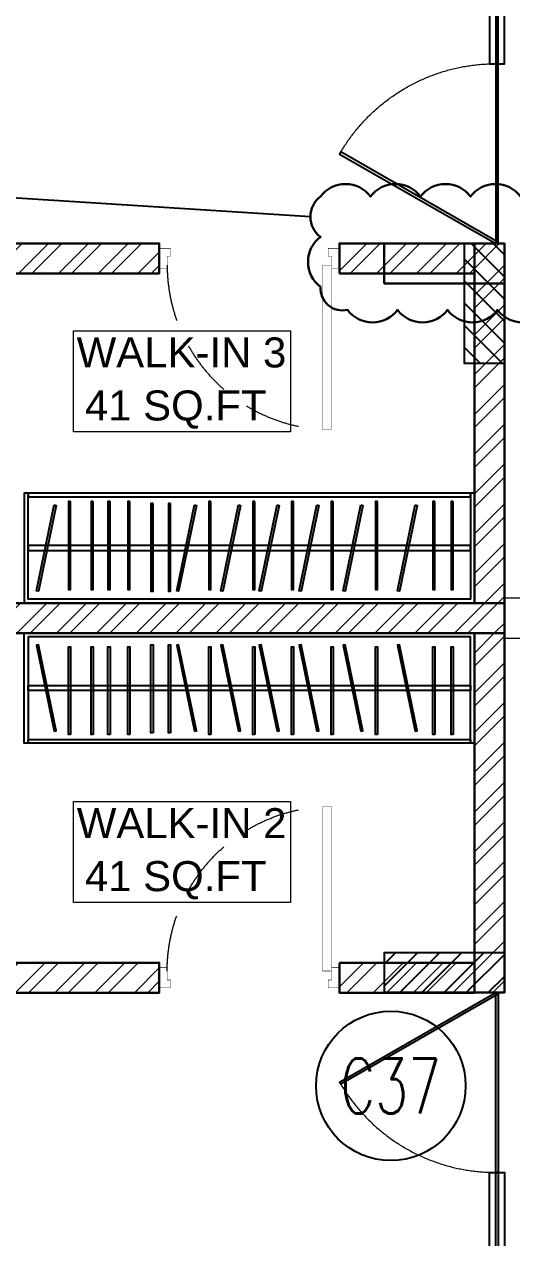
# Model space of a CAD drawing. Header units: inches. Extents: x 16106347 to 16308397, y -515360 to -420631.
# Drawn here: x 16159735 to 16162172, y -485699 to -479631 of the extents above; entities that cross this region are included whole.
import ezdxf
from ezdxf.enums import TextEntityAlignment as Align

# ---------------------------------------------------------------- set-up
doc = ezdxf.new("R2010")
doc.units = ezdxf.units.IN
doc.header["$LTSCALE"] = 1000
doc.header["$MEASUREMENT"] = 0
doc.linetypes.add('DASHED2', pattern=[0.375, 0.25, -0.125])
doc.linetypes.add('HIDDEN', pattern=[0.375, 0.25, -0.125])
for name, color, linetype, lineweight in [('$TD_AUDIT_GENERATED_(12FAFF)', 37, 'Continuous', 20), ('col', 1, 'Continuous', 35), ('Dimension', 18, 'Continuous', 5), ('DOOR', 251, 'Continuous', 20), ('GLASS', 140, 'Continuous', 25), ('HA', 253, 'Continuous', 5), ('HIDDEN', 253, 'HIDDEN', 9), ('WALL', 7, 'Continuous', 30)]:
    doc.layers.add(name, color=color, linetype=linetype, lineweight=lineweight)
for name, color, linetype in [('00', 252, 'Continuous'), ('DIEN HOA', 111, 'Continuous'), ('FURINTURE', 37, 'Continuous'), ('S-COLUMN', 1, 'Continuous'), ('S-COLUMN CIRCLE', 9, 'Continuous'), ('S-COLUMN HATCH', 8, 'Continuous'), ('S-COLUMN NO', 2, 'Continuous'), ('TEXT', 7, 'Continuous')]:
    doc.layers.add(name, color=color, linetype=linetype)
doc.styles.add('ARIAL', font='ARIALN.TTF')
doc.styles.add('ROMANS', font='simplex.shx', dxfattribs={"width": 0.7})
doc.dimstyles.new('dim100', dxfattribs={"dimtxt": 250, "dimasz": 250, "dimexe": 200, "dimexo": 200, "dimgap": 100, "dimtad": 1, "dimdec": 0, "dimzin": 0, "dimdsep": 46, "dimtxsty": 'ROMANS', "dimcen": 0, "dimclrd": 5, "dimclre": 5, "dimclrt": 4, "dimadec": 0, "dimazin": 0, "dimtfac": 1, "dimtdec": 0, "dimtix": 1, "dimtofl": 0, "dimtmove": 2, "dimatfit": 3, "dimfxl": 0, "dimtolj": 1, "dimtzin": 0, "dimlwd": -1, "dimlwe": -1, "dimarcsym": 0})
pattern_1 = [(45, (20506.6113, 338131.157), (-3.97747564, 3.97747564), []), (45, (20509.263, 338131.157), (-3.97747564, 3.97747564), [])]

# ---------------------------------------------------------------- blocks, each defined once
blk = doc.blocks.new('GLASSFACADE')
at = {"layer": 'DOOR', "linetype": 'DASHED2'}
blk.add_arc((356622.85, -8738.37), 35.97, 209.851, 270.7966, dxfattribs=at)
at = {"layer": 'FURINTURE', "color": 7}
blk.add_lwpolyline([(356621.6, -8774.34), (356624.6, -8774.34), (356624.6, -8906.4), (356621.6, -8906.4)], close=True, dxfattribs=at)
at = {"layer": 'GLASS'}
for points in [[(356622.85, -8738.37), (356623.1, -8738.8), (356591.9, -8756.71), (356591.65, -8756.27)], [(356622.85, -8738.37), (356623.35, -8738.37), (356623.35, -8774.34), (356622.85, -8774.34)], [(356622.85, -8774.34), (356623.35, -8774.34), (356623.35, -8906.4), (356622.85, -8906.4)]]:
    blk.add_lwpolyline(points, close=True, dxfattribs=at)
blk = doc.blocks.new('tuu65u')
at = {"layer": 'FURINTURE', "color": 250, "elevation": 0}
for points in [[(9.92, -21.04), (9.11, -21.04), (9.11, 2.96), (107.29, 2.96), (107.29, -21.04), (106.47, -21.04), (106.47, 2.14), (9.92, 2.14)], [(9.92, -20.22), (106.47, -20.22), (106.47, 2.14), (9.92, 2.14)], [(106.47, -9.58), (9.92, -9.58), (9.92, -8.49), (106.47, -8.49)], [(106.47, -21.04), (9.92, -21.04), (9.92, -20.22), (106.47, -20.22)]]:
    blk.add_lwpolyline(points, close=True, dxfattribs=at)
at = {"layer": 'FURINTURE', "color": 250}
for points in [[(15.63, -18.45), (16.06, -18.36), (12.18, 0.39), (11.76, 0.3), (15.63, -18.45)], [(37.18, -18.79), (36.74, -18.79), (36.74, 0.39), (37.18, 0.39), (37.18, -18.79)], [(40.99, -18.79), (40.55, -18.79), (40.55, 0.39), (40.99, 0.39), (40.99, -18.79)], [(46.22, -18.45), (46.65, -18.36), (42.77, 0.39), (42.35, 0.3), (46.22, -18.45)], [(49.8, -19.19), (49.37, -19.19), (49.37, 0), (49.8, 0), (49.8, -19.19)], [(55.83, -18.45), (56.25, -18.36), (52.38, 0.39), (51.95, 0.3), (55.83, -18.45)], [(64.25, -18.45), (64.68, -18.36), (60.8, 0.39), (60.37, 0.3), (64.25, -18.45)], [(72.93, -18.45), (73.36, -18.36), (69.48, 0.39), (69.05, 0.3), (72.93, -18.45)], [(76.51, -19.19), (76.07, -19.19), (76.07, 0), (76.51, 0), (76.51, -19.19)], [(82.54, -18.45), (82.96, -18.36), (79.09, 0.39), (78.66, 0.3), (82.54, -18.45)], [(94.38, -18.45), (94.81, -18.36), (90.93, 0.39), (90.51, 0.3), (94.38, -18.45)], [(19.21, -19.19), (18.78, -19.19), (18.78, 0), (19.21, 0), (19.21, -19.19)], [(24.11, -19.19), (23.67, -19.19), (23.67, 0), (24.11, 0), (24.11, -19.19)], [(27.8, -19.19), (27.36, -19.19), (27.36, 0), (27.8, 0), (27.8, -19.19)], [(32.1, -19.19), (31.67, -19.19), (31.67, 0), (32.1, 0), (32.1, -19.19)], [(59.41, -19.19), (58.97, -19.19), (58.97, 0), (59.41, 0), (59.41, -19.19)], [(67.83, -19.19), (67.4, -19.19), (67.4, 0), (67.83, 0), (67.83, -19.19)], [(86.12, -19.19), (85.68, -19.19), (85.68, 0), (86.12, 0), (86.12, -19.19)]]:
    blk.add_lwpolyline(points, dxfattribs=at)
at = {"layer": 'FURINTURE', "color": 250, "elevation": 0}
for points in [[(98.67, -19.19), (98.24, -19.19), (98.24, 0), (98.67, 0), (98.67, -19.19)], [(102.63, -19.19), (102.19, -19.19), (102.19, 0), (102.63, 0), (102.63, -19.19)]]:
    blk.add_lwpolyline(points, dxfattribs=at)
blk = doc.blocks.new('800mm wide flush door')
at = {"layer": 'DOOR', "const_width": 2}
for points in [[(35, 75), (34.9, 805), (74.9, 805), (75, 75)], [(50, 35), (35, 34.9), (35, 89.9), (0, 89.9), (0, -0.1), (50, 0)], [(750, 35), (765, 35), (765, 90), (800, 90), (800, 0), (750, 0)]]:
    blk.add_lwpolyline(points, close=True, dxfattribs=at)
at = {"layer": 'DOOR', "linetype": 'DASHED2'}
blk.add_arc((32.9, 74.1), 732.1, 0.0672, 86.714, dxfattribs=at)
blk = doc.blocks.new('COLUMN')
at = {"layer": 'HIDDEN', "color": 251, "elevation": 0}
blk.add_lwpolyline([(356750.57, -8603.55), (356614.56, -8603.55), (356614.56, -8611.59), (356750.57, -8611.59)], close=True, dxfattribs=at)
blk = doc.blocks.new('zw$8369')
at = {"layer": 'HA'}
h = blk.add_hatch(dxfattribs=at)
h.set_pattern_fill('ANSI32', color=251, scale=15, angle=360, style=0)
h.set_pattern_definition(pattern_1)
h.paths.add_polyline_path([(-1528.63, 71.01), (-1681.63, 71.01), (-1681.63, 65.01), (-1528.63, 65.01)])
h = blk.add_hatch(dxfattribs=at)
h.set_pattern_fill('ANSI32', color=251, scale=15, angle=360, style=0)
h.set_pattern_definition(pattern_1)
h.paths.add_polyline_path([(-1465.63, 71.01), (-1492.63, 71.01), (-1492.63, 65.01), (-1465.63, 65.01)])
h = blk.add_hatch(dxfattribs=at)
h.set_pattern_fill('ANSI32', color=251, scale=15, angle=360, style=0)
h.set_pattern_definition(pattern_1)
h.paths.add_polyline_path([(-1465.63, 70.98), (-1459.63, 70.98), (-1459.63, -0.93), (-1465.63, -0.93)])
h = blk.add_hatch(dxfattribs=at)
h.set_pattern_fill('ANSI32', color=251, scale=15, angle=360, style=0)
h.set_pattern_definition(pattern_1)
h.paths.add_polyline_path([(-1681.63, -0.93), (-1459.63, -0.93), (-1459.63, -6.93), (-1681.63, -6.93)])
h = blk.add_hatch(dxfattribs=at)
h.set_pattern_fill('ANSI32', color=251, scale=15, angle=360, style=0)
h.set_pattern_definition(pattern_1)
h.paths.add_polyline_path([(-1459.63, -6.93), (-1465.63, -6.93), (-1465.63, -78.83), (-1459.63, -78.83)])
h = blk.add_hatch(dxfattribs=at)
h.set_pattern_fill('ANSI32', color=251, scale=15, angle=360, style=0)
h.set_pattern_definition(pattern_1)
h.paths.add_polyline_path([(-1681.63, -72.86), (-1528.63, -72.86), (-1528.63, -78.86), (-1681.63, -78.86)])
h = blk.add_hatch(dxfattribs=at)
h.set_pattern_fill('ANSI32', color=251, scale=15, angle=360, style=0)
h.set_pattern_definition(pattern_1)
h.paths.add_polyline_path([(-1492.63, -72.86), (-1465.63, -72.86), (-1465.63, -78.86), (-1492.63, -78.86)])
at = {"layer": 'Dimension', "color": 251, "elevation": 0}
for points in [[(-1545.77, 53.51), (-1502.39, 53.51), (-1502.39, 33.32), (-1545.77, 33.32)], [(-1545.77, -40.64), (-1502.39, -40.64), (-1502.39, -60.82), (-1545.77, -60.82)]]:
    blk.add_lwpolyline(points, close=True, dxfattribs=at)
at = {"layer": 'WALL', "color": 251, "elevation": 0}
for points in [[(-1681.63, 71.01), (-1528.63, 71.01), (-1528.63, 65.01), (-1681.63, 65.01)], [(-1492.63, 65.01), (-1465.63, 65.01), (-1465.63, 71.01), (-1492.63, 71.01)], [(-1465.63, 70.98), (-1459.63, 70.98), (-1459.63, -0.93), (-1465.63, -0.93)], [(-1681.63, -0.93), (-1459.63, -0.93), (-1459.63, -6.93), (-1681.63, -6.93)], [(-1465.63, -78.83), (-1459.63, -78.83), (-1459.63, -6.93), (-1465.63, -6.93)], [(-1681.63, -78.86), (-1528.63, -78.86), (-1528.63, -72.86), (-1681.63, -72.86)], [(-1492.63, -72.86), (-1465.63, -72.86), (-1465.63, -78.86), (-1492.63, -78.86)]]:
    blk.add_lwpolyline(points, close=True, dxfattribs=at)
at = {"layer": '$TD_AUDIT_GENERATED_(12FAFF)', "color": 251, "linetype": 'Continuous', "yscale": 0.04499970686275201, "zscale": 0.04499970686275201}
for p, xscale, rotation in [((-1492.63, 70.03, 0), 0.04499970686275201, 179.9918171426537), ((-1492.63, -77.88, 0), -0.04499970686275201, 0.008182857346209712)]:
    blk.add_blockref('800mm wide flush door', p, dxfattribs=dict(at, xscale=xscale, rotation=rotation))
at = {"layer": 'col', "color": 251, "rotation": 360}
blk.add_blockref('COLUMN', (-358074.19, 8603.64, 0), dxfattribs=at)
at = {"layer": 'Dimension', "color": 251, "xscale": -1, "rotation": 180}
blk.add_blockref('GLASSFACADE', (-358084.22, -8667.39, 0), dxfattribs=at)
at = {"layer": 'Dimension', "color": 251, "rotation": 360}
blk.add_blockref('GLASSFACADE', (-358084.22, 8659.54, 0), dxfattribs=at)
at = {"layer": 'FURINTURE', "color": 251, "yscale": 0.9166666666666666, "zscale": 0.9166666666666666}
for p, xscale, rotation in [((-1563.97, 1.79, 0), -0.9166666666666666, 180), ((-1563.97, -9.64, 0), 0.9166666666666666, 360)]:
    blk.add_blockref('tuu65u', p, dxfattribs=dict(at, xscale=xscale, rotation=rotation))
at = {"layer": 'TEXT', "color": 251, "char_height": 6, "attachment_point": 1, "style": 'ARIAL'}
for s, insert, width in [('{\\fArial|b0|i0|c0|p34;\\W5.10320; }{\\fArial|b0|i0|c0|p34;\\C1; WALK-IN 3}', (-1559.36, 52.21, 0), 67.6348), ('{\\fArial|b0|i0|c0|p34;\\W9.41293; }{\\fArial|b0|i0|c0|p34;\\C1;41 SQ.FT}', (-1565.43, 41.6, 0), 80.1115), ('{\\fArial|b0|i0|c0|p34;\\W5.11638; }{\\fArial|b0|i0|c0|p34;\\C1; WALK-IN 2}', (-1559.36, -41.94, 0), 67.6348), ('{\\fArial|b0|i0|c0|p34;\\W9.41293; }{\\fArial|b0|i0|c0|p34;\\C1;41 SQ.FT}', (-1565.43, -52.54, 0), 80.1115)]:
    blk.add_mtext(s, dxfattribs=dict(at, insert=insert, width=width))

msp = doc.modelspace()

# ---------------------------------------------------------------- hatches: boundary and pattern name
at = {"layer": 'S-COLUMN HATCH'}
h = msp.add_hatch(dxfattribs=at)
h.set_pattern_fill('ANSI31', color=256, scale=625, angle=270, style=0)
h.set_pattern_definition([(315, (16125880.99, 256058.285), (55.242717, 55.242717), [])])
h.paths.add_polyline_path([(16161935.2, -481327.7), (16161935.2, -480727.7), (16162135.2, -480727.7), (16162135.2, -481327.7)])
h = msp.add_hatch(dxfattribs=at)
h.set_pattern_fill('ANSI31', color=256, scale=625, angle=360, style=0)
h.set_pattern_definition([(45, (15424749.45, -520526.98), (-55.242717, 55.242717), [])])
h.paths.add_polyline_path([(16161535.4, -484472.8), (16161535.4, -484272.8), (16162135.4, -484272.8), (16162135.4, -484472.8)])

# ---------------------------------------------------------------- linework, layer by layer
at = {"layer": 'DIEN HOA', "color": 5, "linetype": 'Continuous', "lineweight": 30, "elevation": 0}
msp.add_lwpolyline([(16161216.1, -480492.2, -0.5), (16161466.1, -480492.2, -0.5), (16161716.1, -480492.2, -0.5), (16161966.1, -480492.2, -0.5), (16162216.1, -480492.2, -0.5), (16162375.3, -480583.1, -0.5), (16162375.3, -480833.1, -0.5), (16162351.3, -481059.1, -0.5), (16162101.3, -481059.1, -0.5), (16161851.3, -481059.1, -0.5), (16161601.3, -481059.1, -0.5), (16161351.3, -481059.1, -0.5), (16161216.1, -480944.3, -0.5), (16161216.1, -480694.3, -0.5)], format="xyb", close=True, dxfattribs=at)
at = {"layer": 'S-COLUMN', "color": 5, "lineweight": 30, "ltscale": 5, "elevation": 0}
msp.add_lwpolyline([(16161535, -480927.1), (16161535, -480727.1), (16162135, -480727.1), (16162135, -480927.1)], close=True, dxfattribs=at)
at = {"layer": 'S-COLUMN', "ltscale": 5, "elevation": 0}
for points in [[(16162135.2, -481327.7), (16161935.2, -481327.7), (16161935.2, -480727.7), (16162135.2, -480727.7)], [(16162135.4, -484272.8), (16162135.4, -484472.8), (16161535.4, -484472.8), (16161535.4, -484272.8)]]:
    msp.add_lwpolyline(points, close=True, dxfattribs=at)
at = {"layer": 'S-COLUMN CIRCLE'}
msp.add_circle((16161567.6, -484939.3, 0), 373.6, dxfattribs=at)

# ---------------------------------------------------------------- block references
at = {"layer": '00', "color": 1, "linetype": 'Continuous', "xscale": 25, "yscale": 25, "zscale": 25}
msp.add_blockref('zw$8369', (16198625.9, -482502.1, 0), dxfattribs=at)

# ---------------------------------------------------------------- texts
at = {"layer": 'S-COLUMN NO', "style": 'ROMANS', "width": 0.7}
msp.add_text('C37', height=275, dxfattribs=at).set_placement((16161567.6, -484939.3, 0), align=Align.MIDDLE)

# ---------------------------------------------------------------- leaders
at = {"layer": 'DIEN HOA', "color": 5, "linetype": 'Continuous'}
msp.add_leader([(16161165.6, -480593.3, 0), (16154036.7, -480138.3, 0)], dimstyle='dim100', override={"dimasz": 12, "dimgap": 100, "dimtad": 0}, dxfattribs=at)

doc.saveas('drawing.dxf')
